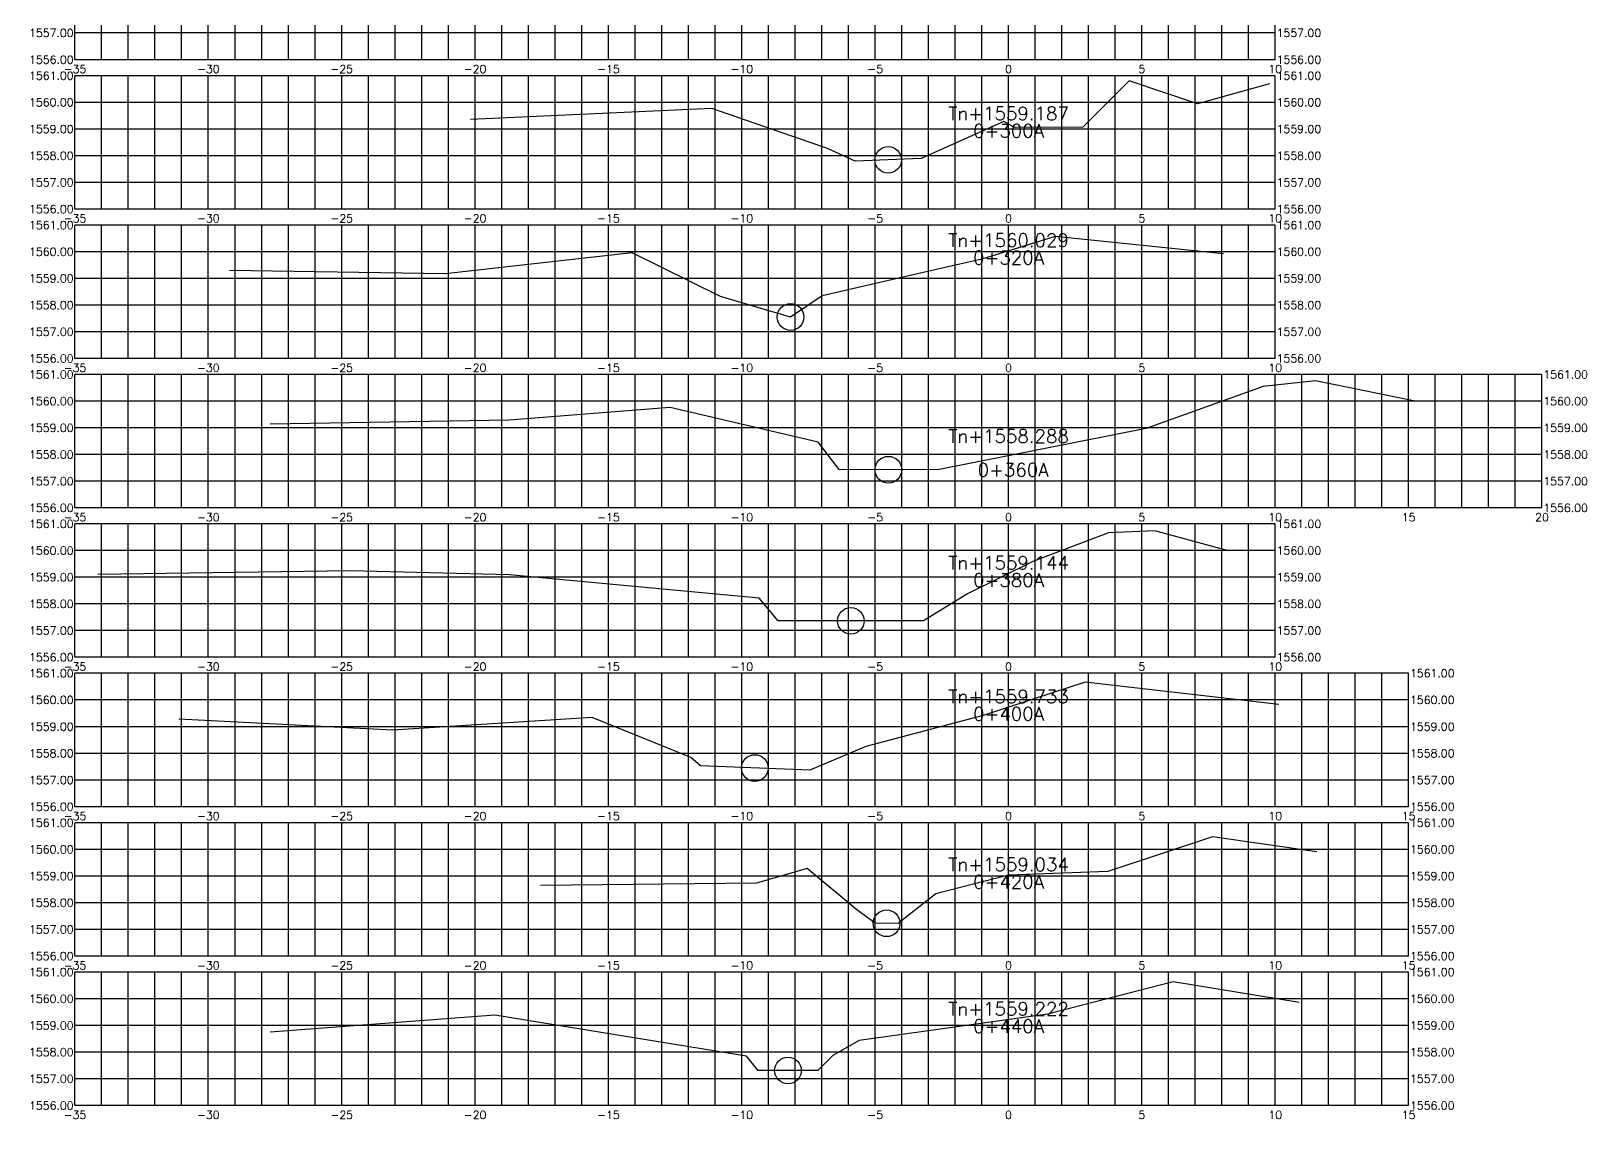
# Model space of a CAD drawing. Header units: millimetres. Extents: x 785301 to 786252, y 2209397 to 2211121.
# Drawn here: x 785624.9 to 785683.3, y 2211017.1 to 2211057.8 of the extents above; entities that cross this region are included whole.
import ezdxf
from ezdxf.enums import TextEntityAlignment as Align

# ---------------------------------------------------------------- set-up
doc = ezdxf.new("R2010")
doc.units = ezdxf.units.MM
doc.layers.add('RETICULA', color=2, linetype='Continuous')
doc.layers.add('TN', color=3, linetype='Continuous')
doc.styles.add('ROMANS', font='ROMANS.shx', dxfattribs={"width": 0.75})

# ---------------------------------------------------------------- blocks, each defined once
blk = doc.blocks.new('0-280A')
at = {"layer": 'RETICULA', "color": 2}
for p, q in [((10, 1562), (-35, 1562)), ((-35, 1556), (-35, 1562)), ((-34, 1556), (-34, 1562)), ((-33, 1556), (-33, 1562)), ((-32, 1556), (-32, 1562)), ((-31, 1556), (-31, 1562)), ((-30, 1556), (-30, 1562)), ((-30, 1556), (-30, 1562)), ((-29, 1556), (-29, 1562)), ((-28, 1556), (-28, 1562)), ((-27, 1556), (-27, 1562)), ((-26, 1556), (-26, 1562)), ((-25, 1556), (-25, 1562)), ((-25, 1556), (-25, 1562)), ((-24, 1556), (-24, 1562)), ((-23, 1556), (-23, 1562)), ((-22, 1556), (-22, 1562)), ((-21, 1556), (-21, 1562)), ((-20, 1556), (-20, 1562)), ((-20, 1556), (-20, 1562)), ((-19, 1556), (-19, 1562)), ((-18, 1556), (-18, 1562)), ((-17, 1556), (-17, 1562)), ((-16, 1556), (-16, 1562)), ((-15, 1556), (-15, 1562)), ((-15, 1556), (-15, 1562)), ((-14, 1556), (-14, 1562)), ((-13, 1556), (-13, 1562)), ((-12, 1556), (-12, 1562)), ((-11, 1556), (-11, 1562)), ((-10, 1556), (-10, 1562)), ((-10, 1556), (-10, 1562)), ((-9, 1556), (-9, 1562)), ((-8, 1556), (-8, 1562)), ((-7, 1556), (-7, 1562)), ((-6, 1556), (-6, 1562)), ((-5, 1556), (-5, 1562)), ((-5, 1556), (-5, 1562)), ((-4, 1556), (-4, 1562)), ((-3, 1556), (-3, 1562)), ((-2, 1556), (-2, 1562)), ((-1, 1556), (-1, 1562)), ((0, 1556), (0, 1562)), ((0, 1556), (0, 1562)), ((1, 1556), (1, 1562)), ((2, 1556), (2, 1562)), ((3, 1556), (3, 1562)), ((4, 1556), (4, 1562)), ((5, 1556), (5, 1562)), ((5, 1556), (5, 1562)), ((6, 1556), (6, 1562)), ((7, 1556), (7, 1562)), ((8, 1556), (8, 1562)), ((9, 1556), (9, 1562)), ((10, 1556), (10, 1562)), ((10, 1561), (-35, 1561)), ((10, 1560), (-35, 1560)), ((10, 1559), (-35, 1559)), ((10, 1558), (-35, 1558)), ((10, 1557), (-35, 1557)), ((10, 1556), (-35, 1556))]:
    blk.add_line(p, q, dxfattribs=at)
at = {"layer": 'TN', "color": 4}
blk.add_lwpolyline([(8.721, 1560.829), (4.221, 1561.487), (-0.444, 1559.788), (-3.314, 1559.159), (-8.745, 1557.822), (-9.864, 1558.289), (-16.504, 1559.575), (-20.292, 1559.32), (-28.952, 1559.246), (-31.783, 1559.284)], dxfattribs=at)
at = {"layer": 'TN'}
blk.add_circle((-8.745, 1557.822), 0.5, dxfattribs=at)
at = {"layer": 'RETICULA', "color": 6, "style": 'ROMANS'}
for s, p in [('1562.00', (-35.05, 1562)), ('1561.00', (-35.05, 1561)), ('1560.00', (-35.05, 1560)), ('1559.00', (-35.05, 1559)), ('1558.00', (-35.05, 1558)), ('1557.00', (-35.05, 1557)), ('1556.00', (-35.05, 1556))]:
    blk.add_text(s, height=0.3, dxfattribs=at).set_placement(p, align=Align.MIDDLE_RIGHT)
for s, p in [('1562.00', (10.05, 1562)), ('1561.00', (10.05, 1561)), ('1560.00', (10.05, 1560)), ('1559.00', (10.05, 1559)), ('1558.00', (10.05, 1558)), ('1557.00', (10.05, 1557)), ('1556.00', (10.05, 1556))]:
    blk.add_text(s, height=0.3, dxfattribs=at).set_placement(p, align=Align.MIDDLE_LEFT)
for s, p in [('-35', (-35, 1555.8)), ('-30', (-30, 1555.8)), ('-25', (-25, 1555.8)), ('-20', (-20, 1555.8)), ('-15', (-15, 1555.8)), ('-10', (-10, 1555.8)), ('-5', (-5, 1555.8)), ('0', (0, 1555.8)), ('5', (5, 1555.8)), ('10', (10, 1555.8))]:
    blk.add_text(s, height=0.3, dxfattribs=at).set_placement(p, align=Align.TOP_CENTER)
at = {"layer": 'TN', "color": 7, "style": 'ROMANS'}
blk.add_text('Tn+1559.950', height=0.5, dxfattribs=at).set_placement((0, 1559.95), align=Align.BOTTOM_CENTER)
blk.add_text('0+280A', height=0.5, dxfattribs=at).set_placement((0, 1559.95), align=Align.TOP_CENTER)
blk = doc.blocks.new('0-300A')
at = {"layer": 'RETICULA', "color": 2}
for p, q in [((10, 1561), (-35, 1561)), ((-35, 1556), (-35, 1561)), ((-34, 1556), (-34, 1561)), ((-33, 1556), (-33, 1561)), ((-32, 1556), (-32, 1561)), ((-31, 1556), (-31, 1561)), ((-30, 1556), (-30, 1561)), ((-30, 1556), (-30, 1561)), ((-29, 1556), (-29, 1561)), ((-28, 1556), (-28, 1561)), ((-27, 1556), (-27, 1561)), ((-26, 1556), (-26, 1561)), ((-25, 1556), (-25, 1561)), ((-25, 1556), (-25, 1561)), ((-24, 1556), (-24, 1561)), ((-23, 1556), (-23, 1561)), ((-22, 1556), (-22, 1561)), ((-21, 1556), (-21, 1561)), ((-20, 1556), (-20, 1561)), ((-20, 1556), (-20, 1561)), ((-19, 1556), (-19, 1561)), ((-18, 1556), (-18, 1561)), ((-17, 1556), (-17, 1561)), ((-16, 1556), (-16, 1561)), ((-15, 1556), (-15, 1561)), ((-15, 1556), (-15, 1561)), ((-14, 1556), (-14, 1561)), ((-13, 1556), (-13, 1561)), ((-12, 1556), (-12, 1561)), ((-11, 1556), (-11, 1561)), ((-10, 1556), (-10, 1561)), ((-10, 1556), (-10, 1561)), ((-9, 1556), (-9, 1561)), ((-8, 1556), (-8, 1561)), ((-7, 1556), (-7, 1561)), ((-6, 1556), (-6, 1561)), ((-5, 1556), (-5, 1561)), ((-5, 1556), (-5, 1561)), ((-4, 1556), (-4, 1561)), ((-3, 1556), (-3, 1561)), ((-2, 1556), (-2, 1561)), ((-1, 1556), (-1, 1561)), ((0, 1556), (0, 1561)), ((0, 1556), (0, 1561)), ((1, 1556), (1, 1561)), ((2, 1556), (2, 1561)), ((3, 1556), (3, 1561)), ((4, 1556), (4, 1561)), ((5, 1556), (5, 1561)), ((5, 1556), (5, 1561)), ((6, 1556), (6, 1561)), ((7, 1556), (7, 1561)), ((8, 1556), (8, 1561)), ((9, 1556), (9, 1561)), ((10, 1556), (10, 1561)), ((10, 1560), (-35, 1560)), ((10, 1559), (-35, 1559)), ((10, 1558), (-35, 1558)), ((10, 1557), (-35, 1557)), ((10, 1556), (-35, 1556))]:
    blk.add_line(p, q, dxfattribs=at)
at = {"layer": 'TN', "color": 4}
blk.add_lwpolyline([(9.79, 1560.69), (7.086, 1559.946), (4.521, 1560.809), (4.521, 1560.812), (2.785, 1559.073), (0.223, 1559.062), (-0.176, 1559.285), (-3.272, 1557.894), (-5.755, 1557.795), (-6.788, 1558.273), (-11.122, 1559.776), (-20.175, 1559.359)], dxfattribs=at)
at = {"layer": 'TN'}
blk.add_circle((-4.514, 1557.844), 0.5, dxfattribs=at)
at = {"layer": 'RETICULA', "color": 6, "style": 'ROMANS'}
for s, p in [('1561.00', (-35.05, 1561)), ('1560.00', (-35.05, 1560)), ('1559.00', (-35.05, 1559)), ('1558.00', (-35.05, 1558)), ('1557.00', (-35.05, 1557)), ('1556.00', (-35.05, 1556))]:
    blk.add_text(s, height=0.3, dxfattribs=at).set_placement(p, align=Align.MIDDLE_RIGHT)
for s, p in [('1561.00', (10.05, 1561)), ('1560.00', (10.05, 1560)), ('1559.00', (10.05, 1559)), ('1558.00', (10.05, 1558)), ('1557.00', (10.05, 1557)), ('1556.00', (10.05, 1556))]:
    blk.add_text(s, height=0.3, dxfattribs=at).set_placement(p, align=Align.MIDDLE_LEFT)
for s, p in [('-35', (-35, 1555.8)), ('-30', (-30, 1555.8)), ('-25', (-25, 1555.8)), ('-20', (-20, 1555.8)), ('-15', (-15, 1555.8)), ('-10', (-10, 1555.8)), ('-5', (-5, 1555.8)), ('0', (0, 1555.8)), ('5', (5, 1555.8)), ('10', (10, 1555.8))]:
    blk.add_text(s, height=0.3, dxfattribs=at).set_placement(p, align=Align.TOP_CENTER)
at = {"layer": 'TN', "color": 7, "style": 'ROMANS'}
blk.add_text('Tn+1559.187', height=0.5, dxfattribs=at).set_placement((0, 1559.187), align=Align.BOTTOM_CENTER)
blk.add_text('0+300A', height=0.5, dxfattribs=at).set_placement((0, 1559.187), align=Align.TOP_CENTER)
blk = doc.blocks.new('0-320A')
at = {"layer": 'RETICULA', "color": 2}
for p, q in [((10, 1561), (-35, 1561)), ((-35, 1556), (-35, 1561)), ((-34, 1556), (-34, 1561)), ((-33, 1556), (-33, 1561)), ((-32, 1556), (-32, 1561)), ((-31, 1556), (-31, 1561)), ((-30, 1556), (-30, 1561)), ((-30, 1556), (-30, 1561)), ((-29, 1556), (-29, 1561)), ((-28, 1556), (-28, 1561)), ((-27, 1556), (-27, 1561)), ((-26, 1556), (-26, 1561)), ((-25, 1556), (-25, 1561)), ((-25, 1556), (-25, 1561)), ((-24, 1556), (-24, 1561)), ((-23, 1556), (-23, 1561)), ((-22, 1556), (-22, 1561)), ((-21, 1556), (-21, 1561)), ((-20, 1556), (-20, 1561)), ((-20, 1556), (-20, 1561)), ((-19, 1556), (-19, 1561)), ((-18, 1556), (-18, 1561)), ((-17, 1556), (-17, 1561)), ((-16, 1556), (-16, 1561)), ((-15, 1556), (-15, 1561)), ((-15, 1556), (-15, 1561)), ((-14, 1556), (-14, 1561)), ((-13, 1556), (-13, 1561)), ((-12, 1556), (-12, 1561)), ((-11, 1556), (-11, 1561)), ((-10, 1556), (-10, 1561)), ((-10, 1556), (-10, 1561)), ((-9, 1556), (-9, 1561)), ((-8, 1556), (-8, 1561)), ((-7, 1556), (-7, 1561)), ((-6, 1556), (-6, 1561)), ((-5, 1556), (-5, 1561)), ((-5, 1556), (-5, 1561)), ((-4, 1556), (-4, 1561)), ((-3, 1556), (-3, 1561)), ((-2, 1556), (-2, 1561)), ((-1, 1556), (-1, 1561)), ((0, 1556), (0, 1561)), ((0, 1556), (0, 1561)), ((1, 1556), (1, 1561)), ((2, 1556), (2, 1561)), ((3, 1556), (3, 1561)), ((4, 1556), (4, 1561)), ((5, 1556), (5, 1561)), ((5, 1556), (5, 1561)), ((6, 1556), (6, 1561)), ((7, 1556), (7, 1561)), ((8, 1556), (8, 1561)), ((9, 1556), (9, 1561)), ((10, 1556), (10, 1561)), ((10, 1560), (-35, 1560)), ((10, 1559), (-35, 1559)), ((10, 1558), (-35, 1558)), ((10, 1557), (-35, 1557)), ((10, 1556), (-35, 1556))]:
    blk.add_line(p, q, dxfattribs=at)
at = {"layer": 'TN', "color": 4}
blk.add_lwpolyline([(8.06, 1559.925), (1.749, 1560.568), (-1.004, 1559.719), (-2.926, 1559.284), (-6.982, 1558.351), (-8.171, 1557.555), (-10.797, 1558.322), (-14.116, 1559.961), (-21.121, 1559.173), (-29.209, 1559.296)], dxfattribs=at)
at = {"layer": 'TN'}
blk.add_circle((-8.171, 1557.555), 0.5, dxfattribs=at)
at = {"layer": 'RETICULA', "color": 6, "style": 'ROMANS'}
for s, p in [('1561.00', (-35.05, 1561)), ('1560.00', (-35.05, 1560)), ('1559.00', (-35.05, 1559)), ('1558.00', (-35.05, 1558)), ('1557.00', (-35.05, 1557)), ('1556.00', (-35.05, 1556))]:
    blk.add_text(s, height=0.3, dxfattribs=at).set_placement(p, align=Align.MIDDLE_RIGHT)
for s, p in [('1561.00', (10.05, 1561)), ('1560.00', (10.05, 1560)), ('1559.00', (10.05, 1559)), ('1558.00', (10.05, 1558)), ('1557.00', (10.05, 1557)), ('1556.00', (10.05, 1556))]:
    blk.add_text(s, height=0.3, dxfattribs=at).set_placement(p, align=Align.MIDDLE_LEFT)
for s, p in [('-35', (-35, 1555.8)), ('-30', (-30, 1555.8)), ('-25', (-25, 1555.8)), ('-20', (-20, 1555.8)), ('-15', (-15, 1555.8)), ('-10', (-10, 1555.8)), ('-5', (-5, 1555.8)), ('0', (0, 1555.8)), ('5', (5, 1555.8)), ('10', (10, 1555.8))]:
    blk.add_text(s, height=0.3, dxfattribs=at).set_placement(p, align=Align.TOP_CENTER)
at = {"layer": 'TN', "color": 7, "style": 'ROMANS'}
blk.add_text('Tn+1560.029', height=0.5, dxfattribs=at).set_placement((0, 1560.029), align=Align.BOTTOM_CENTER)
blk.add_text('0+320A', height=0.5, dxfattribs=at).set_placement((0, 1560.029), align=Align.TOP_CENTER)
blk = doc.blocks.new('0-360A')
at = {"layer": 'RETICULA', "color": 2}
for p, q in [((20, 1561), (-35, 1561)), ((-35, 1556), (-35, 1561)), ((-34, 1556), (-34, 1561)), ((-33, 1556), (-33, 1561)), ((-32, 1556), (-32, 1561)), ((-31, 1556), (-31, 1561)), ((-30, 1556), (-30, 1561)), ((-30, 1556), (-30, 1561)), ((-29, 1556), (-29, 1561)), ((-28, 1556), (-28, 1561)), ((-27, 1556), (-27, 1561)), ((-26, 1556), (-26, 1561)), ((-25, 1556), (-25, 1561)), ((-25, 1556), (-25, 1561)), ((-24, 1556), (-24, 1561)), ((-23, 1556), (-23, 1561)), ((-22, 1556), (-22, 1561)), ((-21, 1556), (-21, 1561)), ((-20, 1556), (-20, 1561)), ((-20, 1556), (-20, 1561)), ((-19, 1556), (-19, 1561)), ((-18, 1556), (-18, 1561)), ((-17, 1556), (-17, 1561)), ((-16, 1556), (-16, 1561)), ((-15, 1556), (-15, 1561)), ((-15, 1556), (-15, 1561)), ((-14, 1556), (-14, 1561)), ((-13, 1556), (-13, 1561)), ((-12, 1556), (-12, 1561)), ((-11, 1556), (-11, 1561)), ((-10, 1556), (-10, 1561)), ((-10, 1556), (-10, 1561)), ((-9, 1556), (-9, 1561)), ((-8, 1556), (-8, 1561)), ((-7, 1556), (-7, 1561)), ((-6, 1556), (-6, 1561)), ((-5, 1556), (-5, 1561)), ((-5, 1556), (-5, 1561)), ((-4, 1556), (-4, 1561)), ((-3, 1556), (-3, 1561)), ((-2, 1556), (-2, 1561)), ((-1, 1556), (-1, 1561)), ((0, 1556), (0, 1561)), ((0, 1556), (0, 1561)), ((1, 1556), (1, 1561)), ((2, 1556), (2, 1561)), ((3, 1556), (3, 1561)), ((4, 1556), (4, 1561)), ((5, 1556), (5, 1561)), ((5, 1556), (5, 1561)), ((6, 1556), (6, 1561)), ((7, 1556), (7, 1561)), ((8, 1556), (8, 1561)), ((9, 1556), (9, 1561)), ((10, 1556), (10, 1561)), ((10, 1556), (10, 1561)), ((11, 1556), (11, 1561)), ((12, 1556), (12, 1561)), ((13, 1556), (13, 1561)), ((14, 1556), (14, 1561)), ((15, 1556), (15, 1561)), ((15, 1556), (15, 1561)), ((16, 1556), (16, 1561)), ((17, 1556), (17, 1561)), ((18, 1556), (18, 1561)), ((19, 1556), (19, 1561)), ((20, 1556), (20, 1561)), ((20, 1560), (-35, 1560)), ((20, 1559), (-35, 1559)), ((20, 1558), (-35, 1558)), ((20, 1557), (-35, 1557)), ((20, 1556), (-35, 1556))]:
    blk.add_line(p, q, dxfattribs=at)
at = {"layer": 'TN', "color": 4}
blk.add_lwpolyline([(15.182, 1560.018), (11.504, 1560.764), (9.548, 1560.548), (5.165, 1558.98), (-2.661, 1557.424), (-6.349, 1557.438), (-7.14, 1558.459), (-12.691, 1559.762), (-18.722, 1559.293), (-27.682, 1559.142)], dxfattribs=at)
at = {"layer": 'TN'}
blk.add_circle((-4.505, 1557.431), 0.5, dxfattribs=at)
at = {"layer": 'RETICULA', "color": 6, "style": 'ROMANS'}
for s, p in [('1561.00', (-35.05, 1561)), ('1560.00', (-35.05, 1560)), ('1559.00', (-35.05, 1559)), ('1558.00', (-35.05, 1558)), ('1557.00', (-35.05, 1557)), ('1556.00', (-35.05, 1556))]:
    blk.add_text(s, height=0.3, dxfattribs=at).set_placement(p, align=Align.MIDDLE_RIGHT)
for s, p in [('1561.00', (20.05, 1561)), ('1560.00', (20.05, 1560)), ('1559.00', (20.05, 1559)), ('1558.00', (20.05, 1558)), ('1557.00', (20.05, 1557)), ('1556.00', (20.05, 1556))]:
    blk.add_text(s, height=0.3, dxfattribs=at).set_placement(p, align=Align.MIDDLE_LEFT)
for s, p in [('-35', (-35, 1555.8)), ('-30', (-30, 1555.8)), ('-25', (-25, 1555.8)), ('-20', (-20, 1555.8)), ('-15', (-15, 1555.8)), ('-10', (-10, 1555.8)), ('-5', (-5, 1555.8)), ('0', (0, 1555.8)), ('5', (5, 1555.8)), ('10', (10, 1555.8)), ('15', (15, 1555.8)), ('20', (20, 1555.8))]:
    blk.add_text(s, height=0.3, dxfattribs=at).set_placement(p, align=Align.TOP_CENTER)
at = {"layer": 'TN', "color": 7, "style": 'ROMANS'}
blk.add_text('Tn+1558.288', height=0.5, dxfattribs=at).set_placement((0, 1558.288), align=Align.BOTTOM_CENTER)
blk.add_text('0+360A', height=0.5, dxfattribs=at).set_placement((0.171, 1557.674), align=Align.TOP_CENTER)
blk = doc.blocks.new('0-380A')
at = {"layer": 'RETICULA', "color": 2}
for p, q in [((10, 1561), (-35, 1561)), ((-35, 1556), (-35, 1561)), ((-34, 1556), (-34, 1561)), ((-33, 1556), (-33, 1561)), ((-32, 1556), (-32, 1561)), ((-31, 1556), (-31, 1561)), ((-30, 1556), (-30, 1561)), ((-30, 1556), (-30, 1561)), ((-29, 1556), (-29, 1561)), ((-28, 1556), (-28, 1561)), ((-27, 1556), (-27, 1561)), ((-26, 1556), (-26, 1561)), ((-25, 1556), (-25, 1561)), ((-25, 1556), (-25, 1561)), ((-24, 1556), (-24, 1561)), ((-23, 1556), (-23, 1561)), ((-22, 1556), (-22, 1561)), ((-21, 1556), (-21, 1561)), ((-20, 1556), (-20, 1561)), ((-20, 1556), (-20, 1561)), ((-19, 1556), (-19, 1561)), ((-18, 1556), (-18, 1561)), ((-17, 1556), (-17, 1561)), ((-16, 1556), (-16, 1561)), ((-15, 1556), (-15, 1561)), ((-15, 1556), (-15, 1561)), ((-14, 1556), (-14, 1561)), ((-13, 1556), (-13, 1561)), ((-12, 1556), (-12, 1561)), ((-11, 1556), (-11, 1561)), ((-10, 1556), (-10, 1561)), ((-10, 1556), (-10, 1561)), ((-9, 1556), (-9, 1561)), ((-8, 1556), (-8, 1561)), ((-7, 1556), (-7, 1561)), ((-6, 1556), (-6, 1561)), ((-5, 1556), (-5, 1561)), ((-5, 1556), (-5, 1561)), ((-4, 1556), (-4, 1561)), ((-3, 1556), (-3, 1561)), ((-2, 1556), (-2, 1561)), ((-1, 1556), (-1, 1561)), ((0, 1556), (0, 1561)), ((0, 1556), (0, 1561)), ((1, 1556), (1, 1561)), ((2, 1556), (2, 1561)), ((3, 1556), (3, 1561)), ((4, 1556), (4, 1561)), ((5, 1556), (5, 1561)), ((5, 1556), (5, 1561)), ((6, 1556), (6, 1561)), ((7, 1556), (7, 1561)), ((8, 1556), (8, 1561)), ((9, 1556), (9, 1561)), ((10, 1556), (10, 1561)), ((10, 1560), (-35, 1560)), ((10, 1559), (-35, 1559)), ((10, 1558), (-35, 1558)), ((10, 1557), (-35, 1557)), ((10, 1556), (-35, 1556))]:
    blk.add_line(p, q, dxfattribs=at)
at = {"layer": 'TN', "color": 4}
blk.add_lwpolyline([(8.251, 1559.986), (5.484, 1560.744), (3.744, 1560.661), (0.909, 1559.594), (-1.544, 1558.379), (-3.193, 1557.366), (-8.633, 1557.365), (-9.351, 1558.214), (-18.707, 1559.094), (-24.683, 1559.246), (-34.138, 1559.104)], dxfattribs=at)
at = {"layer": 'TN'}
blk.add_circle((-5.913, 1557.366), 0.5, dxfattribs=at)
at = {"layer": 'RETICULA', "color": 6, "style": 'ROMANS'}
for s, p in [('1561.00', (-35.05, 1561)), ('1560.00', (-35.05, 1560)), ('1559.00', (-35.05, 1559)), ('1558.00', (-35.05, 1558)), ('1557.00', (-35.05, 1557)), ('1556.00', (-35.05, 1556))]:
    blk.add_text(s, height=0.3, dxfattribs=at).set_placement(p, align=Align.MIDDLE_RIGHT)
for s, p in [('1561.00', (10.05, 1561)), ('1560.00', (10.05, 1560)), ('1559.00', (10.05, 1559)), ('1558.00', (10.05, 1558)), ('1557.00', (10.05, 1557)), ('1556.00', (10.05, 1556))]:
    blk.add_text(s, height=0.3, dxfattribs=at).set_placement(p, align=Align.MIDDLE_LEFT)
for s, p in [('-35', (-35, 1555.8)), ('-30', (-30, 1555.8)), ('-25', (-25, 1555.8)), ('-20', (-20, 1555.8)), ('-15', (-15, 1555.8)), ('-10', (-10, 1555.8)), ('-5', (-5, 1555.8)), ('0', (0, 1555.8)), ('5', (5, 1555.8)), ('10', (10, 1555.8))]:
    blk.add_text(s, height=0.3, dxfattribs=at).set_placement(p, align=Align.TOP_CENTER)
at = {"layer": 'TN', "color": 7, "style": 'ROMANS'}
blk.add_text('Tn+1559.144', height=0.5, dxfattribs=at).set_placement((0, 1559.144), align=Align.BOTTOM_CENTER)
blk.add_text('0+380A', height=0.5, dxfattribs=at).set_placement((0, 1559.144), align=Align.TOP_CENTER)
blk = doc.blocks.new('0-400A')
at = {"layer": 'RETICULA', "color": 2}
for p, q in [((15, 1561), (-35, 1561)), ((-35, 1556), (-35, 1561)), ((-34, 1556), (-34, 1561)), ((-33, 1556), (-33, 1561)), ((-32, 1556), (-32, 1561)), ((-31, 1556), (-31, 1561)), ((-30, 1556), (-30, 1561)), ((-30, 1556), (-30, 1561)), ((-29, 1556), (-29, 1561)), ((-28, 1556), (-28, 1561)), ((-27, 1556), (-27, 1561)), ((-26, 1556), (-26, 1561)), ((-25, 1556), (-25, 1561)), ((-25, 1556), (-25, 1561)), ((-24, 1556), (-24, 1561)), ((-23, 1556), (-23, 1561)), ((-22, 1556), (-22, 1561)), ((-21, 1556), (-21, 1561)), ((-20, 1556), (-20, 1561)), ((-20, 1556), (-20, 1561)), ((-19, 1556), (-19, 1561)), ((-18, 1556), (-18, 1561)), ((-17, 1556), (-17, 1561)), ((-16, 1556), (-16, 1561)), ((-15, 1556), (-15, 1561)), ((-15, 1556), (-15, 1561)), ((-14, 1556), (-14, 1561)), ((-13, 1556), (-13, 1561)), ((-12, 1556), (-12, 1561)), ((-11, 1556), (-11, 1561)), ((-10, 1556), (-10, 1561)), ((-10, 1556), (-10, 1561)), ((-9, 1556), (-9, 1561)), ((-8, 1556), (-8, 1561)), ((-7, 1556), (-7, 1561)), ((-6, 1556), (-6, 1561)), ((-5, 1556), (-5, 1561)), ((-5, 1556), (-5, 1561)), ((-4, 1556), (-4, 1561)), ((-3, 1556), (-3, 1561)), ((-2, 1556), (-2, 1561)), ((-1, 1556), (-1, 1561)), ((0, 1556), (0, 1561)), ((0, 1556), (0, 1561)), ((1, 1556), (1, 1561)), ((2, 1556), (2, 1561)), ((3, 1556), (3, 1561)), ((4, 1556), (4, 1561)), ((5, 1556), (5, 1561)), ((5, 1556), (5, 1561)), ((6, 1556), (6, 1561)), ((7, 1556), (7, 1561)), ((8, 1556), (8, 1561)), ((9, 1556), (9, 1561)), ((10, 1556), (10, 1561)), ((10, 1556), (10, 1561)), ((11, 1556), (11, 1561)), ((12, 1556), (12, 1561)), ((13, 1556), (13, 1561)), ((14, 1556), (14, 1561)), ((15, 1556), (15, 1561)), ((15, 1560), (-35, 1560)), ((15, 1559), (-35, 1559)), ((15, 1558), (-35, 1558)), ((15, 1557), (-35, 1557)), ((15, 1556), (-35, 1556))]:
    blk.add_line(p, q, dxfattribs=at)
at = {"layer": 'TN', "color": 4}
blk.add_lwpolyline([(10.129, 1559.833), (2.868, 1560.67), (-0.951, 1559.423), (-5.344, 1558.255), (-7.446, 1557.364), (-11.542, 1557.533), (-11.91, 1557.845), (-15.609, 1559.35), (-23.101, 1558.874), (-31.104, 1559.281)], dxfattribs=at)
at = {"layer": 'TN'}
blk.add_circle((-9.51, 1557.449), 0.5, dxfattribs=at)
at = {"layer": 'RETICULA', "color": 6, "style": 'ROMANS'}
for s, p in [('1561.00', (-35.05, 1561)), ('1560.00', (-35.05, 1560)), ('1559.00', (-35.05, 1559)), ('1558.00', (-35.05, 1558)), ('1557.00', (-35.05, 1557)), ('1556.00', (-35.05, 1556))]:
    blk.add_text(s, height=0.3, dxfattribs=at).set_placement(p, align=Align.MIDDLE_RIGHT)
for s, p in [('1561.00', (15.05, 1561)), ('1560.00', (15.05, 1560)), ('1559.00', (15.05, 1559)), ('1558.00', (15.05, 1558)), ('1557.00', (15.05, 1557)), ('1556.00', (15.05, 1556))]:
    blk.add_text(s, height=0.3, dxfattribs=at).set_placement(p, align=Align.MIDDLE_LEFT)
for s, p in [('-35', (-35, 1555.8)), ('-30', (-30, 1555.8)), ('-25', (-25, 1555.8)), ('-20', (-20, 1555.8)), ('-15', (-15, 1555.8)), ('-10', (-10, 1555.8)), ('-5', (-5, 1555.8)), ('0', (0, 1555.8)), ('5', (5, 1555.8)), ('10', (10, 1555.8)), ('15', (15, 1555.8))]:
    blk.add_text(s, height=0.3, dxfattribs=at).set_placement(p, align=Align.TOP_CENTER)
at = {"layer": 'TN', "color": 7, "style": 'ROMANS'}
blk.add_text('Tn+1559.733', height=0.5, dxfattribs=at).set_placement((0, 1559.733), align=Align.BOTTOM_CENTER)
blk.add_text('0+400A', height=0.5, dxfattribs=at).set_placement((0, 1559.733), align=Align.TOP_CENTER)
blk = doc.blocks.new('0-420A')
at = {"layer": 'RETICULA', "color": 2}
for p, q in [((15, 1561), (-35, 1561)), ((-35, 1556), (-35, 1561)), ((-34, 1556), (-34, 1561)), ((-33, 1556), (-33, 1561)), ((-32, 1556), (-32, 1561)), ((-31, 1556), (-31, 1561)), ((-30, 1556), (-30, 1561)), ((-30, 1556), (-30, 1561)), ((-29, 1556), (-29, 1561)), ((-28, 1556), (-28, 1561)), ((-27, 1556), (-27, 1561)), ((-26, 1556), (-26, 1561)), ((-25, 1556), (-25, 1561)), ((-25, 1556), (-25, 1561)), ((-24, 1556), (-24, 1561)), ((-23, 1556), (-23, 1561)), ((-22, 1556), (-22, 1561)), ((-21, 1556), (-21, 1561)), ((-20, 1556), (-20, 1561)), ((-20, 1556), (-20, 1561)), ((-19, 1556), (-19, 1561)), ((-18, 1556), (-18, 1561)), ((-17, 1556), (-17, 1561)), ((-16, 1556), (-16, 1561)), ((-15, 1556), (-15, 1561)), ((-15, 1556), (-15, 1561)), ((-14, 1556), (-14, 1561)), ((-13, 1556), (-13, 1561)), ((-12, 1556), (-12, 1561)), ((-11, 1556), (-11, 1561)), ((-10, 1556), (-10, 1561)), ((-10, 1556), (-10, 1561)), ((-9, 1556), (-9, 1561)), ((-8, 1556), (-8, 1561)), ((-7, 1556), (-7, 1561)), ((-6, 1556), (-6, 1561)), ((-5, 1556), (-5, 1561)), ((-5, 1556), (-5, 1561)), ((-4, 1556), (-4, 1561)), ((-3, 1556), (-3, 1561)), ((-2, 1556), (-2, 1561)), ((-1, 1556), (-1, 1561)), ((0, 1556), (0, 1561)), ((0, 1556), (0, 1561)), ((1, 1556), (1, 1561)), ((2, 1556), (2, 1561)), ((3, 1556), (3, 1561)), ((4, 1556), (4, 1561)), ((5, 1556), (5, 1561)), ((5, 1556), (5, 1561)), ((6, 1556), (6, 1561)), ((7, 1556), (7, 1561)), ((8, 1556), (8, 1561)), ((9, 1556), (9, 1561)), ((10, 1556), (10, 1561)), ((10, 1556), (10, 1561)), ((11, 1556), (11, 1561)), ((12, 1556), (12, 1561)), ((13, 1556), (13, 1561)), ((14, 1556), (14, 1561)), ((15, 1556), (15, 1561)), ((15, 1560), (-35, 1560)), ((15, 1559), (-35, 1559)), ((15, 1558), (-35, 1558)), ((15, 1557), (-35, 1557)), ((15, 1556), (-35, 1556))]:
    blk.add_line(p, q, dxfattribs=at)
at = {"layer": 'TN', "color": 4}
blk.add_lwpolyline([(11.563, 1559.906), (7.649, 1560.469), (3.72, 1559.171), (0, 1559.034), (-2.727, 1558.34), (-3.718, 1557.566), (-4.14, 1557.225), (-5.003, 1557.235), (-5.686, 1557.738), (-7.553, 1559.289), (-9.448, 1558.733), (-17.542, 1558.649)], dxfattribs=at)
at = {"layer": 'TN'}
blk.add_circle((-4.571, 1557.23), 0.5, dxfattribs=at)
at = {"layer": 'RETICULA', "color": 6, "style": 'ROMANS'}
for s, p in [('1561.00', (-35.05, 1561)), ('1560.00', (-35.05, 1560)), ('1559.00', (-35.05, 1559)), ('1558.00', (-35.05, 1558)), ('1557.00', (-35.05, 1557)), ('1556.00', (-35.05, 1556))]:
    blk.add_text(s, height=0.3, dxfattribs=at).set_placement(p, align=Align.MIDDLE_RIGHT)
for s, p in [('1561.00', (15.05, 1561)), ('1560.00', (15.05, 1560)), ('1559.00', (15.05, 1559)), ('1558.00', (15.05, 1558)), ('1557.00', (15.05, 1557)), ('1556.00', (15.05, 1556))]:
    blk.add_text(s, height=0.3, dxfattribs=at).set_placement(p, align=Align.MIDDLE_LEFT)
for s, p in [('-35', (-35, 1555.8)), ('-30', (-30, 1555.8)), ('-25', (-25, 1555.8)), ('-20', (-20, 1555.8)), ('-15', (-15, 1555.8)), ('-10', (-10, 1555.8)), ('-5', (-5, 1555.8)), ('0', (0, 1555.8)), ('5', (5, 1555.8)), ('10', (10, 1555.8)), ('15', (15, 1555.8))]:
    blk.add_text(s, height=0.3, dxfattribs=at).set_placement(p, align=Align.TOP_CENTER)
at = {"layer": 'TN', "color": 7, "style": 'ROMANS'}
blk.add_text('Tn+1559.034', height=0.5, dxfattribs=at).set_placement((0, 1559.034), align=Align.BOTTOM_CENTER)
blk.add_text('0+420A', height=0.5, dxfattribs=at).set_placement((0, 1559.034), align=Align.TOP_CENTER)
blk = doc.blocks.new('0-440A')
at = {"layer": 'RETICULA', "color": 2}
for p, q in [((15, 1561), (-35, 1561)), ((-35, 1556), (-35, 1561)), ((-34, 1556), (-34, 1561)), ((-33, 1556), (-33, 1561)), ((-32, 1556), (-32, 1561)), ((-31, 1556), (-31, 1561)), ((-30, 1556), (-30, 1561)), ((-30, 1556), (-30, 1561)), ((-29, 1556), (-29, 1561)), ((-28, 1556), (-28, 1561)), ((-27, 1556), (-27, 1561)), ((-26, 1556), (-26, 1561)), ((-25, 1556), (-25, 1561)), ((-25, 1556), (-25, 1561)), ((-24, 1556), (-24, 1561)), ((-23, 1556), (-23, 1561)), ((-22, 1556), (-22, 1561)), ((-21, 1556), (-21, 1561)), ((-20, 1556), (-20, 1561)), ((-20, 1556), (-20, 1561)), ((-19, 1556), (-19, 1561)), ((-18, 1556), (-18, 1561)), ((-17, 1556), (-17, 1561)), ((-16, 1556), (-16, 1561)), ((-15, 1556), (-15, 1561)), ((-15, 1556), (-15, 1561)), ((-14, 1556), (-14, 1561)), ((-13, 1556), (-13, 1561)), ((-12, 1556), (-12, 1561)), ((-11, 1556), (-11, 1561)), ((-10, 1556), (-10, 1561)), ((-10, 1556), (-10, 1561)), ((-9, 1556), (-9, 1561)), ((-8, 1556), (-8, 1561)), ((-7, 1556), (-7, 1561)), ((-6, 1556), (-6, 1561)), ((-5, 1556), (-5, 1561)), ((-5, 1556), (-5, 1561)), ((-4, 1556), (-4, 1561)), ((-3, 1556), (-3, 1561)), ((-2, 1556), (-2, 1561)), ((-1, 1556), (-1, 1561)), ((0, 1556), (0, 1561)), ((0, 1556), (0, 1561)), ((1, 1556), (1, 1561)), ((2, 1556), (2, 1561)), ((3, 1556), (3, 1561)), ((4, 1556), (4, 1561)), ((5, 1556), (5, 1561)), ((5, 1556), (5, 1561)), ((6, 1556), (6, 1561)), ((7, 1556), (7, 1561)), ((8, 1556), (8, 1561)), ((9, 1556), (9, 1561)), ((10, 1556), (10, 1561)), ((10, 1556), (10, 1561)), ((11, 1556), (11, 1561)), ((12, 1556), (12, 1561)), ((13, 1556), (13, 1561)), ((14, 1556), (14, 1561)), ((15, 1556), (15, 1561)), ((15, 1560), (-35, 1560)), ((15, 1559), (-35, 1559)), ((15, 1558), (-35, 1558)), ((15, 1557), (-35, 1557)), ((15, 1556), (-35, 1556))]:
    blk.add_line(p, q, dxfattribs=at)
at = {"layer": 'TN', "color": 4}
blk.add_lwpolyline([(10.901, 1559.868), (6.176, 1560.641), (1.466, 1559.427), (-5.603, 1558.437), (-6.581, 1557.878), (-7.15, 1557.308), (-9.386, 1557.318), (-9.829, 1557.854), (-19.264, 1559.383), (-27.682, 1558.744)], dxfattribs=at)
at = {"layer": 'TN'}
blk.add_circle((-8.268, 1557.313), 0.5, dxfattribs=at)
at = {"layer": 'RETICULA', "color": 6, "style": 'ROMANS'}
for s, p in [('1561.00', (-35.05, 1561)), ('1560.00', (-35.05, 1560)), ('1559.00', (-35.05, 1559)), ('1558.00', (-35.05, 1558)), ('1557.00', (-35.05, 1557)), ('1556.00', (-35.05, 1556))]:
    blk.add_text(s, height=0.3, dxfattribs=at).set_placement(p, align=Align.MIDDLE_RIGHT)
for s, p in [('1561.00', (15.05, 1561)), ('1560.00', (15.05, 1560)), ('1559.00', (15.05, 1559)), ('1558.00', (15.05, 1558)), ('1557.00', (15.05, 1557)), ('1556.00', (15.05, 1556))]:
    blk.add_text(s, height=0.3, dxfattribs=at).set_placement(p, align=Align.MIDDLE_LEFT)
for s, p in [('-35', (-35, 1555.8)), ('-30', (-30, 1555.8)), ('-25', (-25, 1555.8)), ('-20', (-20, 1555.8)), ('-15', (-15, 1555.8)), ('-10', (-10, 1555.8)), ('-5', (-5, 1555.8)), ('0', (0, 1555.8)), ('5', (5, 1555.8)), ('10', (10, 1555.8)), ('15', (15, 1555.8))]:
    blk.add_text(s, height=0.3, dxfattribs=at).set_placement(p, align=Align.TOP_CENTER)
at = {"layer": 'TN', "color": 7, "style": 'ROMANS'}
blk.add_text('Tn+1559.222', height=0.5, dxfattribs=at).set_placement((0, 1559.222), align=Align.BOTTOM_CENTER)
blk.add_text('0+440A', height=0.5, dxfattribs=at).set_placement((0, 1559.222), align=Align.TOP_CENTER)

msp = doc.modelspace()

# ---------------------------------------------------------------- block references
at = {"layer": 'RETICULA', "color": 4}
for name, p in [('0-280A', (785661.572, 2209500.754)), ('0-300A', (785661.572, 2209495.154)), ('0-320A', (785661.572, 2209489.554)), ('0-360A', (785661.572, 2209483.954)), ('0-380A', (785661.572, 2209478.354)), ('0-400A', (785661.572, 2209472.754)), ('0-420A', (785661.572, 2209467.154)), ('0-440A', (785661.572, 2209461.554))]:
    msp.add_blockref(name, p, dxfattribs=at)

doc.saveas('drawing.dxf')
